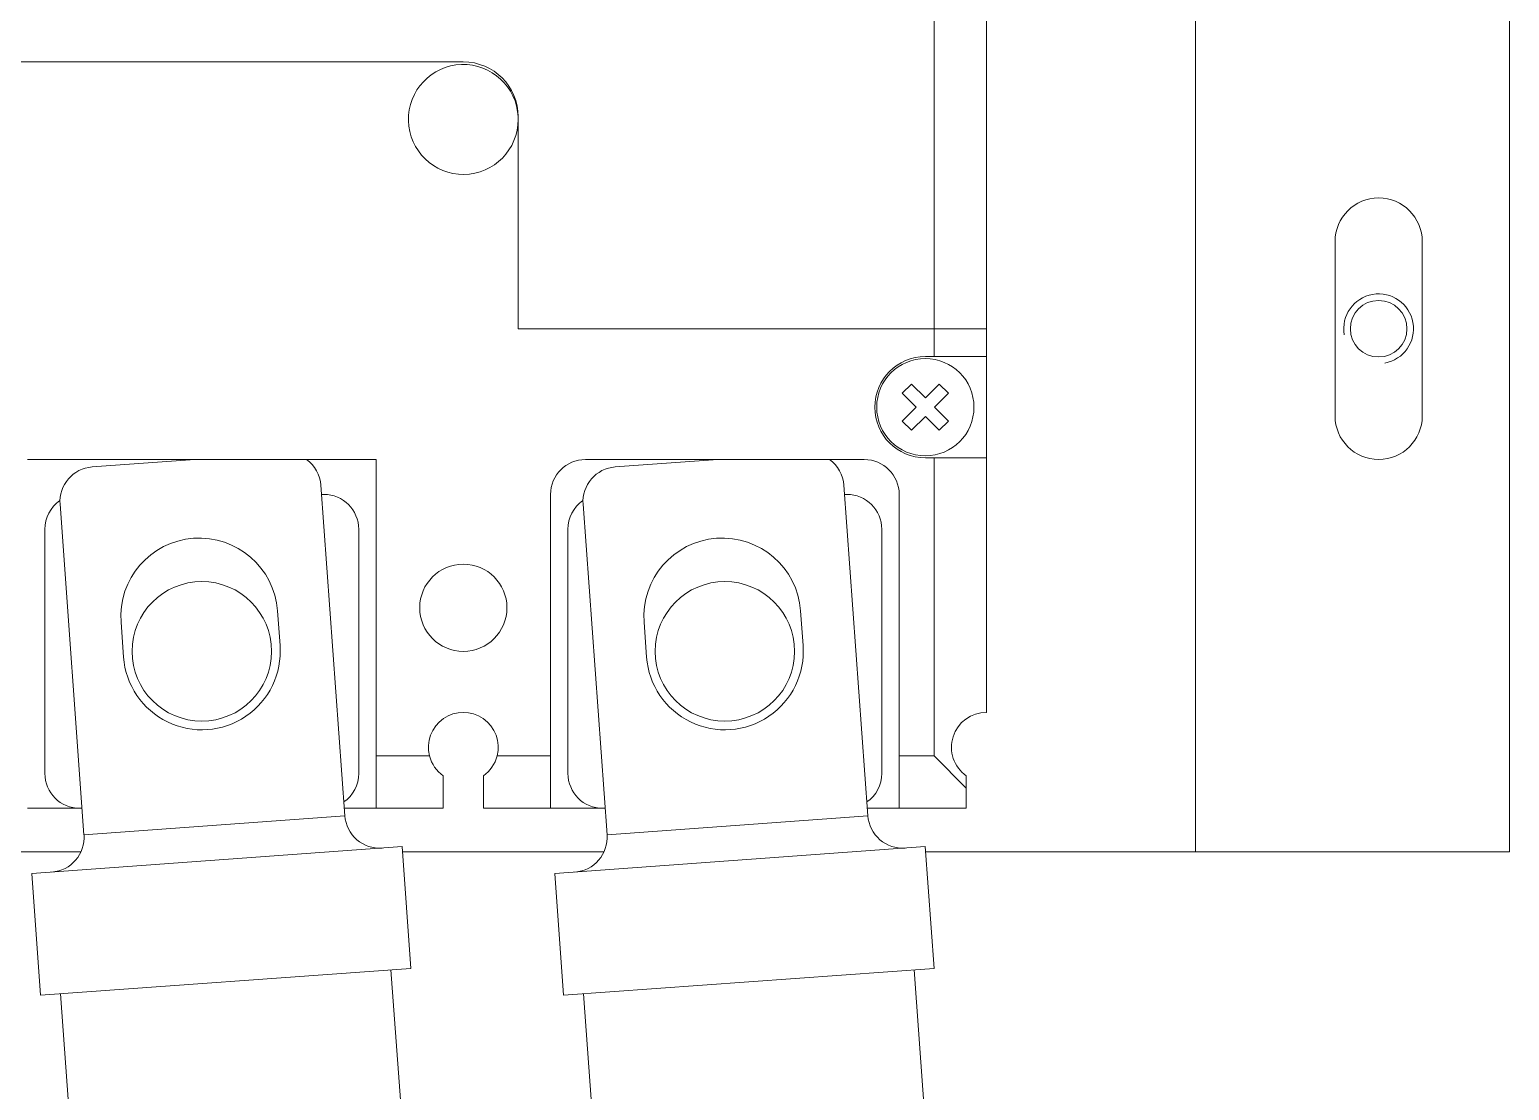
# Model space of a CAD drawing. Header units: millimetres. Extents: x 0 to 5940, y 0 to 4200.
# Drawn here: x 4495.4 to 4580.3, y 1927 to 1987.8 of the extents above; entities that cross this region are included whole.
import ezdxf

# ---------------------------------------------------------------- set-up
doc = ezdxf.new("R2010")
doc.units = ezdxf.units.MM
doc.header["$LTSCALE"] = 10
doc.layers.add('가시적인 것(ISO)', color=3, linetype='Continuous', lineweight=5, true_color=0x00ff00)
doc.layers.add('가시적인 좁은 것(ISO)', color=3, linetype='Continuous', lineweight=5, true_color=0x00ff00)

msp = doc.modelspace()

# ---------------------------------------------------------------- linework, layer by layer
at = {"layer": '가시적인 것(ISO)'}
for p, q in [((4562.323, 2100.688), (4562.323, 1940.688)), ((4580.323, 1940.688), (4580.323, 2100.688)), ((4547.323, 1970.688), (4547.323, 1995.688)), ((4550.323, 1970.688), (4550.323, 1994.188)), ((4520.323, 1985.988), (4490.323, 1985.988)), ((4523.473, 1970.688), (4523.473, 1982.838)), ((4570.323, 1965.688), (4570.323, 1975.688)), ((4575.323, 1975.688), (4575.323, 1965.688)), ((4523.473, 1970.688), (4547.323, 1970.688)), ((4547.323, 1969.088), (4547.323, 1970.688)), ((4547.323, 1970.688), (4550.323, 1970.688)), ((4550.323, 1969.088), (4550.323, 1970.688)), ((4547.323, 1969.088), (4546.823, 1969.088)), ((4550.323, 1969.088), (4547.323, 1969.088)), ((4550.323, 1963.288), (4550.323, 1969.088)), ((4545.497, 1966.983), (4546.027, 1967.514)), ((4546.027, 1967.514), (4546.823, 1966.718)), ((4546.823, 1966.718), (4547.618, 1967.514)), ((4547.618, 1967.514), (4548.148, 1966.983)), ((4546.292, 1966.188), (4545.497, 1966.983)), ((4548.148, 1966.983), (4547.353, 1966.188)), ((4545.497, 1965.392), (4546.292, 1966.188)), ((4547.353, 1966.188), (4548.148, 1965.392)), ((4546.027, 1964.862), (4545.497, 1965.392)), ((4546.823, 1965.657), (4546.027, 1964.862)), ((4547.618, 1964.862), (4546.823, 1965.657)), ((4548.148, 1965.392), (4547.618, 1964.862)), ((4547.323, 1963.288), (4546.823, 1963.288)), ((4547.323, 1946.188), (4547.323, 1963.288)), ((4547.323, 1963.288), (4550.323, 1963.288)), ((4550.323, 1948.688), (4550.323, 1963.288)), ((4515.323, 1963.188), (4495.323, 1963.188)), ((4499.04, 1962.761), (4504.924, 1963.188)), ((4515.323, 1946.188), (4515.323, 1963.188)), ((4543.323, 1963.188), (4527.323, 1963.188)), ((4529.04, 1962.761), (4534.924, 1963.188)), ((4513.527, 1942.757), (4512.151, 1961.707)), ((4543.527, 1942.757), (4542.151, 1961.707)), ((4512.323, 1961.188), (4512.189, 1961.188)), ((4525.323, 1946.188), (4525.323, 1961.188)), ((4542.323, 1961.188), (4542.189, 1961.188)), ((4545.323, 1946.188), (4545.323, 1961.188)), ((4497.191, 1960.621), (4498.566, 1941.671)), ((4527.191, 1960.621), (4528.566, 1941.671)), ((4496.323, 1959.188), (4496.323, 1945.188)), ((4514.323, 1945.188), (4514.323, 1959.188)), ((4526.323, 1959.188), (4526.323, 1945.188)), ((4544.323, 1945.188), (4544.323, 1959.188)), ((4509.666, 1954.508), (4509.811, 1952.514)), ((4539.666, 1954.508), (4539.811, 1952.514)), ((4500.834, 1951.862), (4500.69, 1953.857)), ((4530.834, 1951.862), (4530.69, 1953.857)), ((4518.386, 1946.188), (4515.323, 1946.188)), ((4515.323, 1943.188), (4515.323, 1946.188)), ((4525.323, 1946.188), (4522.259, 1946.188)), ((4525.323, 1946.188), (4525.323, 1943.188)), ((4547.323, 1946.188), (4545.323, 1946.188)), ((4545.323, 1943.188), (4545.323, 1946.188)), ((4547.323, 1946.188), (4549.173, 1944.338)), ((4519.173, 1945.051), (4519.173, 1943.188)), ((4521.473, 1943.188), (4521.473, 1945.051)), ((4549.173, 1945.051), (4549.173, 1944.338)), ((4549.173, 1944.338), (4549.173, 1943.188)), ((4495.323, 1943.188), (4498.323, 1943.188)), ((4498.323, 1943.188), (4498.456, 1943.188)), ((4513.496, 1943.188), (4515.323, 1943.188)), ((4519.173, 1943.188), (4515.323, 1943.188)), ((4525.323, 1943.188), (4521.473, 1943.188)), ((4525.323, 1943.188), (4528.323, 1943.188)), ((4528.323, 1943.188), (4528.456, 1943.188)), ((4543.496, 1943.188), (4545.323, 1943.188)), ((4549.173, 1943.188), (4545.323, 1943.188)), ((4498.566, 1941.671), (4513.527, 1942.757)), ((4528.566, 1941.671), (4543.527, 1942.757)), ((4498.388, 1940.688), (4486.836, 1940.688)), ((4516.814, 1940.991), (4495.57, 1939.448)), ((4517.321, 1934.009), (4516.814, 1940.991)), ((4528.388, 1940.688), (4516.836, 1940.688)), ((4546.814, 1940.991), (4525.57, 1939.448)), ((4547.321, 1934.009), (4546.814, 1940.991)), ((4556.323, 1940.688), (4546.836, 1940.688)), ((4556.323, 1940.688), (4562.323, 1940.688)), ((4565.323, 1940.688), (4562.323, 1940.688)), ((4580.323, 1940.688), (4565.323, 1940.688)), ((4496.077, 1932.466), (4495.57, 1939.448)), ((4526.077, 1932.466), (4525.57, 1939.448)), ((4496.077, 1932.466), (4517.321, 1934.009)), ((4518.346, 1904.004), (4516.174, 1933.926)), ((4526.077, 1932.466), (4547.321, 1934.009)), ((4548.346, 1904.004), (4546.174, 1933.926)), ((4499.396, 1902.628), (4497.223, 1932.55)), ((4529.396, 1902.628), (4527.223, 1932.55))]:
    msp.add_line(p, q, dxfattribs=at)
for centre, radius in [((4572.823, 1970.688), 1.621), ((4546.823, 1966.188), 2.79), ((4520.323, 1954.688), 2.5), ((4505.323, 1952.188), 4), ((4535.323, 1952.188), 4)]:
    msp.add_circle(centre, radius, dxfattribs=at)
for centre, radius, start, end in [((4520.323, 1982.688), 3.15, 2.62958, 0), ((4520.323, 1982.838), 3.15, 0, 90), ((4520.323, 1982.838), 3.15, 359.90207, 359.90972), ((4572.823, 1975.688), 2.5, 0, 180), ((4546.823, 1966.188), 2.9, 90, 270), ((4572.823, 1965.688), 2.5, 180, 0), ((4499.185, 1960.766), 2, 94.15294, 184.15294), ((4510.156, 1961.562), 2, 4.15294, 54.35696), ((4527.323, 1961.188), 2, 90, 180), ((4529.185, 1960.766), 2, 94.15294, 184.15294), ((4540.156, 1961.562), 2, 4.15294, 54.35696), ((4543.323, 1961.188), 2, 0, 90), ((4498.323, 1959.188), 2, 124.61709, 180), ((4512.323, 1959.188), 2, 0, 90), ((4528.323, 1959.188), 2, 124.61709, 180), ((4542.323, 1959.188), 2, 0, 90), ((4505.178, 1954.183), 4.5, 4.15294, 184.15294), ((4535.178, 1954.183), 4.5, 4.15294, 184.15294), ((4505.323, 1952.188), 4.5, 184.15294, 4.15294), ((4535.323, 1952.188), 4.5, 184.15294, 4.15294), ((4520.323, 1946.688), 2, 345.52249, 194.47751), ((4550.323, 1946.688), 2, 90, 234.90037), ((4520.323, 1946.688), 2, 194.47751, 234.90037), ((4520.323, 1946.688), 2, 305.09963, 345.52249), ((4498.323, 1945.188), 2, 180, 270), ((4512.323, 1945.188), 2, 304.9939, 0), ((4528.323, 1945.188), 2, 180, 270), ((4542.323, 1945.188), 2, 304.9939, 0), ((4515.522, 1942.902), 2, 184.15294, 274.15294), ((4545.522, 1942.902), 2, 184.15294, 274.15294), ((4496.572, 1941.526), 2, 274.15294, 4.15294), ((4526.572, 1941.526), 2, 274.15294, 4.15294)]:
    msp.add_arc(centre, radius, start, end, dxfattribs=at)
at = {"layer": '가시적인 좁은 것(ISO)'}
msp.add_arc((4572.823, 1970.688), 2, 280, 190, dxfattribs=at)

doc.saveas('drawing.dxf')
